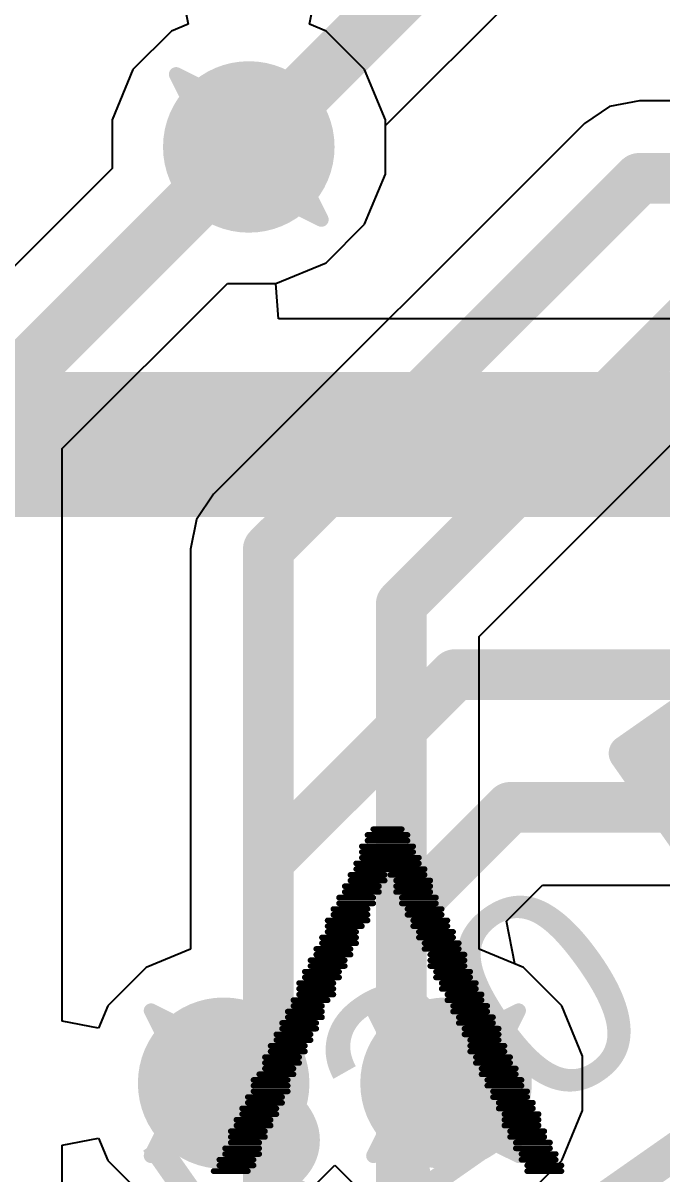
# Model space of a CAD drawing. Header units: inches. Extents: x -8 to 384, y -12 to 64.
# Drawn here: x 18.794 to 21.028, y -2.019 to 2.008 of the extents above; entities that cross this region are included whole.
import ezdxf

# ---------------------------------------------------------------- set-up
doc = ezdxf.new("R2010")
doc.units = ezdxf.units.IN
for name, color, linetype in [('Board_outline', 216, 'Continuous'), ('Bottom Layer', 5, 'Continuous'), ('Bottom Overlay', 54, 'Continuous'), ('Drill Drawing', 1, 'Continuous'), ('Mechanical 13', 56, 'Continuous'), ('Top Layer', 1, 'Continuous'), ('Top Overlay', 2, 'Continuous'), ('Top Paste', 8, 'Continuous'), ('Top Solder', 216, 'Continuous'), ('Via Holes', 16, 'Continuous')]:
    doc.layers.add(name, color=color, linetype=linetype)
doc.styles.add('Arial', font='', dxfattribs={"height": 0.2})
doc.styles.get('Arial').set_extended_font_data('Arial')

# ---------------------------------------------------------------- blocks, each defined once
blk = doc.blocks.new('R__0603_40')
at = {"layer": 'Top Layer'}
blk.add_hatch(color=1, dxfattribs=at).paths.add_polyline_path([(-0.381, 0.4445), (-0.381, -0.4445), (-1.143, -0.4445), (-1.143, 0.4445)])
at = {"layer": 'Top Paste'}
blk.add_hatch(color=8, dxfattribs=at).paths.add_polyline_path([(-0.381, 0.4445), (-0.381, -0.4445), (-1.143, -0.4445), (-1.143, 0.4445)])
at = {"layer": 'Top Solder'}
blk.add_hatch(color=216, dxfattribs=at).paths.add_polyline_path([(-0.2794, 0.5461), (-0.2794, -0.5461), (-1.2446, -0.5461), (-1.2446, 0.5461)])
at = {"layer": 'Top Overlay'}
for points in [[(-1.2192, 0.5334, 0.127, 0.127, 0), (-1.2192, -0.5334, 0.127, 0.127, 0)], [(-1.2192, 0.5334, 0.127, 0.127, 0), (1.2192, 0.5334, 0.127, 0.127, 0)]]:
    blk.add_lwpolyline(points, format="xyseb", dxfattribs=at)
blk.add_lwpolyline([(-1.251, 0.5334, 0.0635, 0.0635, 1), (-1.1874, 0.5334, 0.0635, 0.0635, 1)], format="xyseb", close=True, dxfattribs=at)
blk.add_lwpolyline([(-1.251, 0.5334, 0.0635, 0.0635, 1), (-1.1874, 0.5334, 0.0635, 0.0635, 1)], format="xyseb", close=True, dxfattribs=at)
blk = doc.blocks.new('2305018_2_70')
at = {"layer": 'Mechanical 13'}
blk.add_lwpolyline([(-4.925, 2.775, 0.127, 0.127, 0), (4.925, 2.775, 0.127, 0.127, 0)], format="xyseb", dxfattribs=at)
at = {"layer": 'Top Overlay'}
blk.add_lwpolyline([(-4.925, 2.775, 0.127, 0.127, 0), (4.925, 2.775, 0.127, 0.127, 0)], format="xyseb", dxfattribs=at)

msp = doc.modelspace()

# ---------------------------------------------------------------- hatches: boundary and pattern name
at = {"layer": 'Bottom Layer'}
h = msp.add_hatch(color=5, dxfattribs=at)
edge = h.paths.add_edge_path()
edge.add_arc((19.5834, 1.5748), 0.3, 0, 360)
h = msp.add_hatch(color=5, dxfattribs=at)
edge = h.paths.add_edge_path()
edge.add_arc((19.4955, -1.7018), 0.3, 0, 360)
h = msp.add_hatch(color=5, dxfattribs=at)
edge = h.paths.add_edge_path()
edge.add_arc((20.2733, -1.7018), 0.3, 0, 360)
at = {"layer": 'Top Layer'}
h = msp.add_hatch(color=1, dxfattribs=at)
edge = h.paths.add_edge_path()
edge.add_arc((19.5834, 1.5748), 0.3, 0, 360)
h = msp.add_hatch(color=1, dxfattribs=at)
edge = h.paths.add_edge_path()
edge.add_arc((19.4955, -1.7018), 0.3, 0, 360)
h = msp.add_hatch(color=1, dxfattribs=at)
edge = h.paths.add_edge_path()
edge.add_arc((20.2733, -1.7018), 0.3, 0, 360)
at = {"layer": 'Via Holes'}
h = msp.add_hatch(color=7, dxfattribs=at)
edge = h.paths.add_edge_path()
edge.add_arc((19.5834, 1.5748), 0.15, 0, 360)
h = msp.add_hatch(color=7, dxfattribs=at)
edge = h.paths.add_edge_path()
edge.add_arc((19.4955, -1.7018), 0.15, 0, 360)
h = msp.add_hatch(color=7, dxfattribs=at)
edge = h.paths.add_edge_path()
edge.add_arc((20.2733, -1.7018), 0.15, 0, 360)

# ---------------------------------------------------------------- linework, layer by layer
at = {"layer": 'Board_outline'}
msp.add_lwpolyline([(37.5368, 13.3604, 0.254, 0.254, 1), (-7.4632, 13.3604, 0.254, 0.254, 1)], format="xyseb", close=True, dxfattribs=at)
at = {"layer": 'Bottom Layer'}
for p, q in [((20.0612, 1.6497), (20.9278, 2.5164)), ((20.0612, 1.4798), (20.0612, 1.6497)), ((19.9885, 1.3041), (20.0612, 1.4798)), ((19.8541, 1.1697), (19.9885, 1.3041)), ((19.6784, 1.097), (19.8541, 1.1697)), ((19.6873, 0.9737), (19.6784, 1.097)), ((29.434, 0.9737), (19.6873, 0.9737)), ((20.4844, -1.1346), (20.6104, -1.0085)), ((20.6104, -1.0085), (22.7728, -1.0085)), ((20.5142, -1.2844), (20.4844, -1.1346)), ((20.5439, -1.2967), (20.5142, -1.2844)), ((20.6783, -1.4311), (20.5439, -1.2967)), ((20.7511, -1.6068), (20.6783, -1.4311)), ((20.7511, -1.7968), (20.7511, -1.6068)), ((20.6783, -1.9725), (20.7511, -1.7968)), ((20.5439, -2.1069), (20.6783, -1.9725))]:
    msp.add_line(p, q, dxfattribs=at)
for points in [[(19.5834, 1.5748, 0.2032, 0.2032, 0), (20.7264, 2.7178, 0.2032, 0.2032, 0)], [(18.1864, 0.5334, 0.508, 0.508, 0), (29.6164, 0.5334, 0.508, 0.508, 0)], [(19.652, -0.9251, 0.1778, 0.1778, 0), (20.3053, -0.2718, 0.1778, 0.1778, 0)], [(20.3053, -0.2718, 0.1778, 0.1778, 0), (23.0779, -0.2718, 0.1778, 0.1778, 0)], [(20.1168, -1.1176, 0.1778, 0.1778, 0), (20.4978, -0.7366, 0.1778, 0.1778, 0)], [(20.4978, -0.7366, 0.1778, 0.1778, 0), (22.8854, -0.7366, 0.1778, 0.1778, 0)], [(19.652, -1.5453, 0.1778, 0.1778, 0), (19.652, -0.9251, 0.1778, 0.1778, 0)], [(20.1168, -1.5453, 0.1778, 0.1778, 0), (20.1168, -1.1176, 0.1778, 0.1778, 0)], [(19.4955, -1.7018, 0.1778, 0.1778, 0), (19.652, -1.5453, 0.1778, 0.1778, 0)], [(20.1168, -1.5453, 0.1778, 0.1778, 0), (20.2733, -1.7018, 0.1778, 0.1778, 0)], [(19.4955, -1.7018, 0.1778, 0.1778, 0), (19.652, -1.8583, 0.1778, 0.1778, 0)], [(20.1168, -1.8583, 0.1778, 0.1778, 0), (20.2733, -1.7018, 0.1778, 0.1778, 0)], [(19.652, -2.159, 0.1778, 0.1778, 0), (19.652, -1.8583, 0.1778, 0.1778, 0)], [(20.1168, -2.3515, 0.1778, 0.1778, 0), (20.1168, -1.8583, 0.1778, 0.1778, 0)]]:
    msp.add_lwpolyline(points, format="xyseb", dxfattribs=at)
for points in [[(19.5326, 1.5748, 0.1016, 0.1016, 1), (19.6342, 1.5748, 0.1016, 0.1016, 1)], [(20.2608, -0.2718, 0.0889, 0.0889, 1), (20.3497, -0.2718, 0.0889, 0.0889, 1)], [(20.2608, -0.2718, 0.0889, 0.0889, 1), (20.3497, -0.2718, 0.0889, 0.0889, 1)], [(20.4534, -0.7366, 0.0889, 0.0889, 1), (20.5422, -0.7366, 0.0889, 0.0889, 1)], [(20.4534, -0.7366, 0.0889, 0.0889, 1), (20.5422, -0.7366, 0.0889, 0.0889, 1)], [(19.6075, -0.9251, 0.0889, 0.0889, 1), (19.6964, -0.9251, 0.0889, 0.0889, 1)], [(19.6075, -0.9251, 0.0889, 0.0889, 1), (19.6964, -0.9251, 0.0889, 0.0889, 1)], [(20.0724, -1.1176, 0.0889, 0.0889, 1), (20.1612, -1.1176, 0.0889, 0.0889, 1)], [(20.0724, -1.1176, 0.0889, 0.0889, 1), (20.1612, -1.1176, 0.0889, 0.0889, 1)], [(19.6075, -1.5453, 0.0889, 0.0889, 1), (19.6964, -1.5453, 0.0889, 0.0889, 1)], [(19.6075, -1.5453, 0.0889, 0.0889, 1), (19.6964, -1.5453, 0.0889, 0.0889, 1)], [(20.0724, -1.5453, 0.0889, 0.0889, 1), (20.1612, -1.5453, 0.0889, 0.0889, 1)], [(20.0724, -1.5453, 0.0889, 0.0889, 1), (20.1612, -1.5453, 0.0889, 0.0889, 1)], [(19.451, -1.7018, 0.0889, 0.0889, 1), (19.5399, -1.7018, 0.0889, 0.0889, 1)], [(19.451, -1.7018, 0.0889, 0.0889, 1), (19.5399, -1.7018, 0.0889, 0.0889, 1)], [(20.2288, -1.7018, 0.0889, 0.0889, 1), (20.3177, -1.7018, 0.0889, 0.0889, 1)], [(20.2288, -1.7018, 0.0889, 0.0889, 1), (20.3177, -1.7018, 0.0889, 0.0889, 1)], [(19.6075, -1.8583, 0.0889, 0.0889, 1), (19.6964, -1.8583, 0.0889, 0.0889, 1)], [(19.6075, -1.8583, 0.0889, 0.0889, 1), (19.6964, -1.8583, 0.0889, 0.0889, 1)], [(20.0724, -1.8583, 0.0889, 0.0889, 1), (20.1612, -1.8583, 0.0889, 0.0889, 1)], [(20.0724, -1.8583, 0.0889, 0.0889, 1), (20.1612, -1.8583, 0.0889, 0.0889, 1)]]:
    msp.add_lwpolyline(points, format="xyseb", close=True, dxfattribs=at)
at = {"layer": 'Bottom Overlay'}
for points in [[(20.0188, -0.813, 0.0199, 0.0199, 0), (20.1185, -0.813, 0.0199, 0.0199, 0)], [(19.9988, -0.833, 0.0199, 0.0199, 0), (20.1384, -0.833, 0.0199, 0.0199, 0)], [(19.9988, -0.8529, 0.0199, 0.0199, 0), (20.1384, -0.8529, 0.0199, 0.0199, 0)], [(19.9789, -0.8729, 0.0199, 0.0199, 0), (20.1583, -0.8729, 0.0199, 0.0199, 0)], [(19.9789, -0.8928, 0.0199, 0.0199, 0), (20.1583, -0.8928, 0.0199, 0.0199, 0)], [(19.9589, -0.9327, 0.0199, 0.0199, 0), (20.1783, -0.9327, 0.0199, 0.0199, 0)], [(19.9789, -0.9127, 0.0199, 0.0199, 0), (20.1783, -0.9127, 0.0199, 0.0199, 0)], [(19.939, -0.9726, 0.0199, 0.0199, 0), (20.0586, -0.9726, 0.0199, 0.0199, 0)], [(19.9589, -0.9526, 0.0199, 0.0199, 0), (20.1982, -0.9526, 0.0199, 0.0199, 0)], [(20.0786, -0.9726, 0.0199, 0.0199, 0), (20.1982, -0.9726, 0.0199, 0.0199, 0)], [(19.9191, -1.0124, 0.0199, 0.0199, 0), (20.0387, -1.0124, 0.0199, 0.0199, 0)], [(19.939, -0.9925, 0.0199, 0.0199, 0), (20.0586, -0.9925, 0.0199, 0.0199, 0)], [(20.0985, -0.9925, 0.0199, 0.0199, 0), (20.2182, -0.9925, 0.0199, 0.0199, 0)], [(20.0985, -1.0124, 0.0199, 0.0199, 0), (20.2182, -1.0124, 0.0199, 0.0199, 0)], [(19.8991, -1.0523, 0.0199, 0.0199, 0), (20.0188, -1.0523, 0.0199, 0.0199, 0)], [(19.9191, -1.0324, 0.0199, 0.0199, 0), (20.0387, -1.0324, 0.0199, 0.0199, 0)], [(20.0985, -1.0324, 0.0199, 0.0199, 0), (20.2182, -1.0324, 0.0199, 0.0199, 0)], [(20.1185, -1.0523, 0.0199, 0.0199, 0), (20.2381, -1.0523, 0.0199, 0.0199, 0)], [(19.8792, -1.0922, 0.0199, 0.0199, 0), (19.9988, -1.0922, 0.0199, 0.0199, 0)], [(19.8991, -1.0723, 0.0199, 0.0199, 0), (20.0188, -1.0723, 0.0199, 0.0199, 0)], [(20.1185, -1.0723, 0.0199, 0.0199, 0), (20.2381, -1.0723, 0.0199, 0.0199, 0)], [(20.1384, -1.0922, 0.0199, 0.0199, 0), (20.258, -1.0922, 0.0199, 0.0199, 0)], [(19.8592, -1.1321, 0.0199, 0.0199, 0), (19.9988, -1.1321, 0.0199, 0.0199, 0)], [(19.8792, -1.1121, 0.0199, 0.0199, 0), (19.9988, -1.1121, 0.0199, 0.0199, 0)], [(20.1384, -1.1121, 0.0199, 0.0199, 0), (20.258, -1.1121, 0.0199, 0.0199, 0)], [(20.1583, -1.1321, 0.0199, 0.0199, 0), (20.278, -1.1321, 0.0199, 0.0199, 0)], [(19.8592, -1.152, 0.0199, 0.0199, 0), (19.9789, -1.152, 0.0199, 0.0199, 0)], [(19.8592, -1.172, 0.0199, 0.0199, 0), (19.9589, -1.172, 0.0199, 0.0199, 0)], [(20.1583, -1.152, 0.0199, 0.0199, 0), (20.278, -1.152, 0.0199, 0.0199, 0)], [(20.1783, -1.172, 0.0199, 0.0199, 0), (20.2979, -1.172, 0.0199, 0.0199, 0)], [(19.8393, -1.1919, 0.0199, 0.0199, 0), (19.9589, -1.1919, 0.0199, 0.0199, 0)], [(19.8393, -1.2118, 0.0199, 0.0199, 0), (19.9589, -1.2118, 0.0199, 0.0199, 0)], [(20.1783, -1.1919, 0.0199, 0.0199, 0), (20.2979, -1.1919, 0.0199, 0.0199, 0)], [(20.1982, -1.2118, 0.0199, 0.0199, 0), (20.3179, -1.2118, 0.0199, 0.0199, 0)], [(19.8194, -1.2318, 0.0199, 0.0199, 0), (19.939, -1.2318, 0.0199, 0.0199, 0)], [(19.8194, -1.2517, 0.0199, 0.0199, 0), (19.939, -1.2517, 0.0199, 0.0199, 0)], [(20.1982, -1.2318, 0.0199, 0.0199, 0), (20.3179, -1.2318, 0.0199, 0.0199, 0)], [(20.2182, -1.2517, 0.0199, 0.0199, 0), (20.3378, -1.2517, 0.0199, 0.0199, 0)], [(19.7994, -1.2717, 0.0199, 0.0199, 0), (19.9191, -1.2717, 0.0199, 0.0199, 0)], [(19.7994, -1.2916, 0.0199, 0.0199, 0), (19.9191, -1.2916, 0.0199, 0.0199, 0)], [(20.2182, -1.2717, 0.0199, 0.0199, 0), (20.3378, -1.2717, 0.0199, 0.0199, 0)], [(20.2182, -1.2916, 0.0199, 0.0199, 0), (20.3378, -1.2916, 0.0199, 0.0199, 0)], [(19.7795, -1.3115, 0.0199, 0.0199, 0), (19.8991, -1.3115, 0.0199, 0.0199, 0)], [(19.7795, -1.3315, 0.0199, 0.0199, 0), (19.8991, -1.3315, 0.0199, 0.0199, 0)], [(20.2381, -1.3115, 0.0199, 0.0199, 0), (20.3577, -1.3115, 0.0199, 0.0199, 0)], [(20.2381, -1.3315, 0.0199, 0.0199, 0), (20.3577, -1.3315, 0.0199, 0.0199, 0)], [(19.7595, -1.3514, 0.0199, 0.0199, 0), (19.8792, -1.3514, 0.0199, 0.0199, 0)], [(19.7595, -1.3714, 0.0199, 0.0199, 0), (19.8792, -1.3714, 0.0199, 0.0199, 0)], [(20.258, -1.3514, 0.0199, 0.0199, 0), (20.3777, -1.3514, 0.0199, 0.0199, 0)], [(20.258, -1.3714, 0.0199, 0.0199, 0), (20.3777, -1.3714, 0.0199, 0.0199, 0)], [(19.7396, -1.4112, 0.0199, 0.0199, 0), (19.8592, -1.4112, 0.0199, 0.0199, 0)], [(19.7595, -1.3913, 0.0199, 0.0199, 0), (19.8792, -1.3913, 0.0199, 0.0199, 0)], [(20.278, -1.3913, 0.0199, 0.0199, 0), (20.3976, -1.3913, 0.0199, 0.0199, 0)], [(20.278, -1.4112, 0.0199, 0.0199, 0), (20.3976, -1.4112, 0.0199, 0.0199, 0)], [(19.7197, -1.4511, 0.0199, 0.0199, 0), (19.8393, -1.4511, 0.0199, 0.0199, 0)], [(19.7396, -1.4312, 0.0199, 0.0199, 0), (19.8393, -1.4312, 0.0199, 0.0199, 0)], [(20.2979, -1.4312, 0.0199, 0.0199, 0), (20.4176, -1.4312, 0.0199, 0.0199, 0)], [(20.2979, -1.4511, 0.0199, 0.0199, 0), (20.4176, -1.4511, 0.0199, 0.0199, 0)], [(19.6997, -1.491, 0.0199, 0.0199, 0), (19.8194, -1.491, 0.0199, 0.0199, 0)], [(19.7197, -1.4711, 0.0199, 0.0199, 0), (19.8393, -1.4711, 0.0199, 0.0199, 0)], [(20.3179, -1.4711, 0.0199, 0.0199, 0), (20.4375, -1.4711, 0.0199, 0.0199, 0)], [(20.3179, -1.491, 0.0199, 0.0199, 0), (20.4375, -1.491, 0.0199, 0.0199, 0)], [(19.6798, -1.5309, 0.0199, 0.0199, 0), (19.7994, -1.5309, 0.0199, 0.0199, 0)], [(19.6997, -1.5109, 0.0199, 0.0199, 0), (19.8194, -1.5109, 0.0199, 0.0199, 0)], [(20.3378, -1.5109, 0.0199, 0.0199, 0), (20.4574, -1.5109, 0.0199, 0.0199, 0)], [(20.3378, -1.5309, 0.0199, 0.0199, 0), (20.4574, -1.5309, 0.0199, 0.0199, 0)], [(19.6598, -1.5708, 0.0199, 0.0199, 0), (19.7795, -1.5708, 0.0199, 0.0199, 0)], [(19.6798, -1.5508, 0.0199, 0.0199, 0), (19.7994, -1.5508, 0.0199, 0.0199, 0)], [(20.3577, -1.5508, 0.0199, 0.0199, 0), (20.4574, -1.5508, 0.0199, 0.0199, 0)], [(20.3577, -1.5708, 0.0199, 0.0199, 0), (20.4774, -1.5708, 0.0199, 0.0199, 0)], [(19.6399, -1.6106, 0.0199, 0.0199, 0), (19.7595, -1.6106, 0.0199, 0.0199, 0)], [(19.6598, -1.5907, 0.0199, 0.0199, 0), (19.7795, -1.5907, 0.0199, 0.0199, 0)], [(20.3577, -1.5907, 0.0199, 0.0199, 0), (20.4774, -1.5907, 0.0199, 0.0199, 0)], [(20.3777, -1.6106, 0.0199, 0.0199, 0), (20.4973, -1.6106, 0.0199, 0.0199, 0)], [(19.6399, -1.6306, 0.0199, 0.0199, 0), (19.7595, -1.6306, 0.0199, 0.0199, 0)], [(19.6399, -1.6505, 0.0199, 0.0199, 0), (19.7396, -1.6505, 0.0199, 0.0199, 0)], [(20.3777, -1.6306, 0.0199, 0.0199, 0), (20.4973, -1.6306, 0.0199, 0.0199, 0)], [(20.3976, -1.6505, 0.0199, 0.0199, 0), (20.5173, -1.6505, 0.0199, 0.0199, 0)], [(19.6, -1.6904, 0.0199, 0.0199, 0), (19.7197, -1.6904, 0.0199, 0.0199, 0)], [(19.62, -1.6705, 0.0199, 0.0199, 0), (19.7396, -1.6705, 0.0199, 0.0199, 0)], [(20.3976, -1.6705, 0.0199, 0.0199, 0), (20.5173, -1.6705, 0.0199, 0.0199, 0)], [(20.4176, -1.6904, 0.0199, 0.0199, 0), (20.5372, -1.6904, 0.0199, 0.0199, 0)], [(19.6, -1.7103, 0.0199, 0.0199, 0), (19.7197, -1.7103, 0.0199, 0.0199, 0)], [(19.6, -1.7303, 0.0199, 0.0199, 0), (19.7197, -1.7303, 0.0199, 0.0199, 0)], [(20.4176, -1.7103, 0.0199, 0.0199, 0), (20.5372, -1.7103, 0.0199, 0.0199, 0)], [(20.4375, -1.7303, 0.0199, 0.0199, 0), (20.5571, -1.7303, 0.0199, 0.0199, 0)], [(19.5801, -1.7502, 0.0199, 0.0199, 0), (19.6997, -1.7502, 0.0199, 0.0199, 0)], [(19.5801, -1.7702, 0.0199, 0.0199, 0), (19.6997, -1.7702, 0.0199, 0.0199, 0)], [(20.4375, -1.7502, 0.0199, 0.0199, 0), (20.5571, -1.7502, 0.0199, 0.0199, 0)], [(20.4574, -1.7702, 0.0199, 0.0199, 0), (20.5771, -1.7702, 0.0199, 0.0199, 0)], [(19.5601, -1.7901, 0.0199, 0.0199, 0), (19.6798, -1.7901, 0.0199, 0.0199, 0)], [(19.5601, -1.81, 0.0199, 0.0199, 0), (19.6798, -1.81, 0.0199, 0.0199, 0)], [(20.4574, -1.7901, 0.0199, 0.0199, 0), (20.5771, -1.7901, 0.0199, 0.0199, 0)], [(20.4774, -1.81, 0.0199, 0.0199, 0), (20.597, -1.81, 0.0199, 0.0199, 0)], [(19.5402, -1.83, 0.0199, 0.0199, 0), (19.6598, -1.83, 0.0199, 0.0199, 0)], [(19.5402, -1.8499, 0.0199, 0.0199, 0), (19.6598, -1.8499, 0.0199, 0.0199, 0)], [(20.4774, -1.83, 0.0199, 0.0199, 0), (20.597, -1.83, 0.0199, 0.0199, 0)], [(20.4774, -1.8499, 0.0199, 0.0199, 0), (20.597, -1.8499, 0.0199, 0.0199, 0)], [(19.5202, -1.8699, 0.0199, 0.0199, 0), (19.6399, -1.8699, 0.0199, 0.0199, 0)], [(19.5202, -1.8898, 0.0199, 0.0199, 0), (19.6399, -1.8898, 0.0199, 0.0199, 0)], [(20.4973, -1.8699, 0.0199, 0.0199, 0), (20.617, -1.8699, 0.0199, 0.0199, 0)], [(20.4973, -1.8898, 0.0199, 0.0199, 0), (20.617, -1.8898, 0.0199, 0.0199, 0)], [(19.5003, -1.9297, 0.0199, 0.0199, 0), (19.62, -1.9297, 0.0199, 0.0199, 0)], [(19.5202, -1.9097, 0.0199, 0.0199, 0), (19.62, -1.9097, 0.0199, 0.0199, 0)], [(20.5173, -1.9097, 0.0199, 0.0199, 0), (20.6369, -1.9097, 0.0199, 0.0199, 0)], [(20.5173, -1.9297, 0.0199, 0.0199, 0), (20.6369, -1.9297, 0.0199, 0.0199, 0)], [(19.4804, -1.9696, 0.0199, 0.0199, 0), (19.6, -1.9696, 0.0199, 0.0199, 0)], [(19.5003, -1.9496, 0.0199, 0.0199, 0), (19.62, -1.9496, 0.0199, 0.0199, 0)], [(20.5372, -1.9496, 0.0199, 0.0199, 0), (20.6568, -1.9496, 0.0199, 0.0199, 0)], [(20.5372, -1.9696, 0.0199, 0.0199, 0), (20.6568, -1.9696, 0.0199, 0.0199, 0)], [(19.4604, -2.0094, 0.0199, 0.0199, 0), (19.5801, -2.0094, 0.0199, 0.0199, 0)], [(19.4804, -1.9895, 0.0199, 0.0199, 0), (19.6, -1.9895, 0.0199, 0.0199, 0)], [(20.5571, -1.9895, 0.0199, 0.0199, 0), (20.6768, -1.9895, 0.0199, 0.0199, 0)], [(20.5571, -2.0094, 0.0199, 0.0199, 0), (20.6768, -2.0094, 0.0199, 0.0199, 0)]]:
    msp.add_lwpolyline(points, format="xyseb", dxfattribs=at)
for points in [[(20.0138, -0.813, 0.00997, 0.00997, 1), (20.0237, -0.813, 0.00997, 0.00997, 1)], [(20.1135, -0.813, 0.00997, 0.00997, 1), (20.1234, -0.813, 0.00997, 0.00997, 1)], [(19.9938, -0.833, 0.00997, 0.00997, 1), (20.0038, -0.833, 0.00997, 0.00997, 1)], [(19.9938, -0.8529, 0.00997, 0.00997, 1), (20.0038, -0.8529, 0.00997, 0.00997, 1)], [(20.1334, -0.833, 0.00997, 0.00997, 1), (20.1434, -0.833, 0.00997, 0.00997, 1)], [(20.1334, -0.8529, 0.00997, 0.00997, 1), (20.1434, -0.8529, 0.00997, 0.00997, 1)], [(19.9739, -0.8729, 0.00997, 0.00997, 1), (19.9839, -0.8729, 0.00997, 0.00997, 1)], [(19.9739, -0.8928, 0.00997, 0.00997, 1), (19.9839, -0.8928, 0.00997, 0.00997, 1)], [(20.1534, -0.8729, 0.00997, 0.00997, 1), (20.1633, -0.8729, 0.00997, 0.00997, 1)], [(20.1534, -0.8928, 0.00997, 0.00997, 1), (20.1633, -0.8928, 0.00997, 0.00997, 1)], [(19.954, -0.9327, 0.00997, 0.00997, 1), (19.9639, -0.9327, 0.00997, 0.00997, 1)], [(19.9739, -0.9127, 0.00997, 0.00997, 1), (19.9839, -0.9127, 0.00997, 0.00997, 1)], [(20.1733, -0.9127, 0.00997, 0.00997, 1), (20.1833, -0.9127, 0.00997, 0.00997, 1)], [(20.1733, -0.9327, 0.00997, 0.00997, 1), (20.1833, -0.9327, 0.00997, 0.00997, 1)], [(19.934, -0.9726, 0.00997, 0.00997, 1), (19.944, -0.9726, 0.00997, 0.00997, 1)], [(19.954, -0.9526, 0.00997, 0.00997, 1), (19.9639, -0.9526, 0.00997, 0.00997, 1)], [(20.0537, -0.9726, 0.00997, 0.00997, 1), (20.0636, -0.9726, 0.00997, 0.00997, 1)], [(20.0736, -0.9726, 0.00997, 0.00997, 1), (20.0836, -0.9726, 0.00997, 0.00997, 1)], [(20.1932, -0.9526, 0.00997, 0.00997, 1), (20.2032, -0.9526, 0.00997, 0.00997, 1)], [(20.1932, -0.9726, 0.00997, 0.00997, 1), (20.2032, -0.9726, 0.00997, 0.00997, 1)], [(19.9141, -1.0124, 0.00997, 0.00997, 1), (19.924, -1.0124, 0.00997, 0.00997, 1)], [(19.934, -0.9925, 0.00997, 0.00997, 1), (19.944, -0.9925, 0.00997, 0.00997, 1)], [(20.0337, -1.0124, 0.00997, 0.00997, 1), (20.0437, -1.0124, 0.00997, 0.00997, 1)], [(20.0537, -0.9925, 0.00997, 0.00997, 1), (20.0636, -0.9925, 0.00997, 0.00997, 1)], [(20.0935, -0.9925, 0.00997, 0.00997, 1), (20.1035, -0.9925, 0.00997, 0.00997, 1)], [(20.0935, -1.0124, 0.00997, 0.00997, 1), (20.1035, -1.0124, 0.00997, 0.00997, 1)], [(20.2132, -0.9925, 0.00997, 0.00997, 1), (20.2231, -0.9925, 0.00997, 0.00997, 1)], [(20.2132, -1.0124, 0.00997, 0.00997, 1), (20.2231, -1.0124, 0.00997, 0.00997, 1)], [(19.8941, -1.0523, 0.00997, 0.00997, 1), (19.9041, -1.0523, 0.00997, 0.00997, 1)], [(19.9141, -1.0324, 0.00997, 0.00997, 1), (19.924, -1.0324, 0.00997, 0.00997, 1)], [(20.0138, -1.0523, 0.00997, 0.00997, 1), (20.0237, -1.0523, 0.00997, 0.00997, 1)], [(20.0337, -1.0324, 0.00997, 0.00997, 1), (20.0437, -1.0324, 0.00997, 0.00997, 1)], [(20.0935, -1.0324, 0.00997, 0.00997, 1), (20.1035, -1.0324, 0.00997, 0.00997, 1)], [(20.1135, -1.0523, 0.00997, 0.00997, 1), (20.1234, -1.0523, 0.00997, 0.00997, 1)], [(20.2132, -1.0324, 0.00997, 0.00997, 1), (20.2231, -1.0324, 0.00997, 0.00997, 1)], [(20.2331, -1.0523, 0.00997, 0.00997, 1), (20.2431, -1.0523, 0.00997, 0.00997, 1)], [(19.8742, -1.0922, 0.00997, 0.00997, 1), (19.8842, -1.0922, 0.00997, 0.00997, 1)], [(19.8941, -1.0723, 0.00997, 0.00997, 1), (19.9041, -1.0723, 0.00997, 0.00997, 1)], [(19.9938, -1.0922, 0.00997, 0.00997, 1), (20.0038, -1.0922, 0.00997, 0.00997, 1)], [(20.0138, -1.0723, 0.00997, 0.00997, 1), (20.0237, -1.0723, 0.00997, 0.00997, 1)], [(20.1135, -1.0723, 0.00997, 0.00997, 1), (20.1234, -1.0723, 0.00997, 0.00997, 1)], [(20.1334, -1.0922, 0.00997, 0.00997, 1), (20.1434, -1.0922, 0.00997, 0.00997, 1)], [(20.2331, -1.0723, 0.00997, 0.00997, 1), (20.2431, -1.0723, 0.00997, 0.00997, 1)], [(20.2531, -1.0922, 0.00997, 0.00997, 1), (20.263, -1.0922, 0.00997, 0.00997, 1)], [(19.8542, -1.1321, 0.00997, 0.00997, 1), (19.8642, -1.1321, 0.00997, 0.00997, 1)], [(19.8742, -1.1121, 0.00997, 0.00997, 1), (19.8842, -1.1121, 0.00997, 0.00997, 1)], [(19.9938, -1.1121, 0.00997, 0.00997, 1), (20.0038, -1.1121, 0.00997, 0.00997, 1)], [(19.9938, -1.1321, 0.00997, 0.00997, 1), (20.0038, -1.1321, 0.00997, 0.00997, 1)], [(20.1334, -1.1121, 0.00997, 0.00997, 1), (20.1434, -1.1121, 0.00997, 0.00997, 1)], [(20.1534, -1.1321, 0.00997, 0.00997, 1), (20.1633, -1.1321, 0.00997, 0.00997, 1)], [(20.2531, -1.1121, 0.00997, 0.00997, 1), (20.263, -1.1121, 0.00997, 0.00997, 1)], [(20.273, -1.1321, 0.00997, 0.00997, 1), (20.283, -1.1321, 0.00997, 0.00997, 1)], [(19.8542, -1.152, 0.00997, 0.00997, 1), (19.8642, -1.152, 0.00997, 0.00997, 1)], [(19.8542, -1.172, 0.00997, 0.00997, 1), (19.8642, -1.172, 0.00997, 0.00997, 1)], [(19.954, -1.172, 0.00997, 0.00997, 1), (19.9639, -1.172, 0.00997, 0.00997, 1)], [(19.9739, -1.152, 0.00997, 0.00997, 1), (19.9839, -1.152, 0.00997, 0.00997, 1)], [(20.1534, -1.152, 0.00997, 0.00997, 1), (20.1633, -1.152, 0.00997, 0.00997, 1)], [(20.1733, -1.172, 0.00997, 0.00997, 1), (20.1833, -1.172, 0.00997, 0.00997, 1)], [(20.273, -1.152, 0.00997, 0.00997, 1), (20.283, -1.152, 0.00997, 0.00997, 1)], [(20.2929, -1.172, 0.00997, 0.00997, 1), (20.3029, -1.172, 0.00997, 0.00997, 1)], [(19.8343, -1.1919, 0.00997, 0.00997, 1), (19.8443, -1.1919, 0.00997, 0.00997, 1)], [(19.8343, -1.2118, 0.00997, 0.00997, 1), (19.8443, -1.2118, 0.00997, 0.00997, 1)], [(19.954, -1.1919, 0.00997, 0.00997, 1), (19.9639, -1.1919, 0.00997, 0.00997, 1)], [(19.954, -1.2118, 0.00997, 0.00997, 1), (19.9639, -1.2118, 0.00997, 0.00997, 1)], [(20.1733, -1.1919, 0.00997, 0.00997, 1), (20.1833, -1.1919, 0.00997, 0.00997, 1)], [(20.1932, -1.2118, 0.00997, 0.00997, 1), (20.2032, -1.2118, 0.00997, 0.00997, 1)], [(20.2929, -1.1919, 0.00997, 0.00997, 1), (20.3029, -1.1919, 0.00997, 0.00997, 1)], [(20.3129, -1.2118, 0.00997, 0.00997, 1), (20.3228, -1.2118, 0.00997, 0.00997, 1)], [(19.8144, -1.2318, 0.00997, 0.00997, 1), (19.8243, -1.2318, 0.00997, 0.00997, 1)], [(19.8144, -1.2517, 0.00997, 0.00997, 1), (19.8243, -1.2517, 0.00997, 0.00997, 1)], [(19.934, -1.2318, 0.00997, 0.00997, 1), (19.944, -1.2318, 0.00997, 0.00997, 1)], [(19.934, -1.2517, 0.00997, 0.00997, 1), (19.944, -1.2517, 0.00997, 0.00997, 1)], [(20.1932, -1.2318, 0.00997, 0.00997, 1), (20.2032, -1.2318, 0.00997, 0.00997, 1)], [(20.2132, -1.2517, 0.00997, 0.00997, 1), (20.2231, -1.2517, 0.00997, 0.00997, 1)], [(20.3129, -1.2318, 0.00997, 0.00997, 1), (20.3228, -1.2318, 0.00997, 0.00997, 1)], [(20.3328, -1.2517, 0.00997, 0.00997, 1), (20.3428, -1.2517, 0.00997, 0.00997, 1)], [(19.7944, -1.2717, 0.00997, 0.00997, 1), (19.8044, -1.2717, 0.00997, 0.00997, 1)], [(19.7944, -1.2916, 0.00997, 0.00997, 1), (19.8044, -1.2916, 0.00997, 0.00997, 1)], [(19.9141, -1.2717, 0.00997, 0.00997, 1), (19.924, -1.2717, 0.00997, 0.00997, 1)], [(19.9141, -1.2916, 0.00997, 0.00997, 1), (19.924, -1.2916, 0.00997, 0.00997, 1)], [(20.2132, -1.2717, 0.00997, 0.00997, 1), (20.2231, -1.2717, 0.00997, 0.00997, 1)], [(20.2132, -1.2916, 0.00997, 0.00997, 1), (20.2231, -1.2916, 0.00997, 0.00997, 1)], [(20.3328, -1.2717, 0.00997, 0.00997, 1), (20.3428, -1.2717, 0.00997, 0.00997, 1)], [(20.3328, -1.2916, 0.00997, 0.00997, 1), (20.3428, -1.2916, 0.00997, 0.00997, 1)], [(19.7745, -1.3115, 0.00997, 0.00997, 1), (19.7845, -1.3115, 0.00997, 0.00997, 1)], [(19.7745, -1.3315, 0.00997, 0.00997, 1), (19.7845, -1.3315, 0.00997, 0.00997, 1)], [(19.8941, -1.3115, 0.00997, 0.00997, 1), (19.9041, -1.3115, 0.00997, 0.00997, 1)], [(19.8941, -1.3315, 0.00997, 0.00997, 1), (19.9041, -1.3315, 0.00997, 0.00997, 1)], [(20.2331, -1.3115, 0.00997, 0.00997, 1), (20.2431, -1.3115, 0.00997, 0.00997, 1)], [(20.2331, -1.3315, 0.00997, 0.00997, 1), (20.2431, -1.3315, 0.00997, 0.00997, 1)], [(20.3528, -1.3115, 0.00997, 0.00997, 1), (20.3627, -1.3115, 0.00997, 0.00997, 1)], [(20.3528, -1.3315, 0.00997, 0.00997, 1), (20.3627, -1.3315, 0.00997, 0.00997, 1)], [(19.7545, -1.3514, 0.00997, 0.00997, 1), (19.7645, -1.3514, 0.00997, 0.00997, 1)], [(19.7545, -1.3714, 0.00997, 0.00997, 1), (19.7645, -1.3714, 0.00997, 0.00997, 1)], [(19.8742, -1.3514, 0.00997, 0.00997, 1), (19.8842, -1.3514, 0.00997, 0.00997, 1)], [(19.8742, -1.3714, 0.00997, 0.00997, 1), (19.8842, -1.3714, 0.00997, 0.00997, 1)], [(20.2531, -1.3514, 0.00997, 0.00997, 1), (20.263, -1.3514, 0.00997, 0.00997, 1)], [(20.2531, -1.3714, 0.00997, 0.00997, 1), (20.263, -1.3714, 0.00997, 0.00997, 1)], [(20.3727, -1.3514, 0.00997, 0.00997, 1), (20.3827, -1.3514, 0.00997, 0.00997, 1)], [(20.3727, -1.3714, 0.00997, 0.00997, 1), (20.3827, -1.3714, 0.00997, 0.00997, 1)], [(19.7346, -1.4112, 0.00997, 0.00997, 1), (19.7446, -1.4112, 0.00997, 0.00997, 1)], [(19.7545, -1.3913, 0.00997, 0.00997, 1), (19.7645, -1.3913, 0.00997, 0.00997, 1)], [(19.8542, -1.4112, 0.00997, 0.00997, 1), (19.8642, -1.4112, 0.00997, 0.00997, 1)], [(19.8742, -1.3913, 0.00997, 0.00997, 1), (19.8842, -1.3913, 0.00997, 0.00997, 1)], [(20.273, -1.3913, 0.00997, 0.00997, 1), (20.283, -1.3913, 0.00997, 0.00997, 1)], [(20.273, -1.4112, 0.00997, 0.00997, 1), (20.283, -1.4112, 0.00997, 0.00997, 1)], [(20.3926, -1.3913, 0.00997, 0.00997, 1), (20.4026, -1.3913, 0.00997, 0.00997, 1)], [(20.3926, -1.4112, 0.00997, 0.00997, 1), (20.4026, -1.4112, 0.00997, 0.00997, 1)], [(19.7147, -1.4511, 0.00997, 0.00997, 1), (19.7246, -1.4511, 0.00997, 0.00997, 1)], [(19.7346, -1.4312, 0.00997, 0.00997, 1), (19.7446, -1.4312, 0.00997, 0.00997, 1)], [(19.8343, -1.4312, 0.00997, 0.00997, 1), (19.8443, -1.4312, 0.00997, 0.00997, 1)], [(19.8343, -1.4511, 0.00997, 0.00997, 1), (19.8443, -1.4511, 0.00997, 0.00997, 1)], [(20.2929, -1.4312, 0.00997, 0.00997, 1), (20.3029, -1.4312, 0.00997, 0.00997, 1)], [(20.2929, -1.4511, 0.00997, 0.00997, 1), (20.3029, -1.4511, 0.00997, 0.00997, 1)], [(20.4126, -1.4312, 0.00997, 0.00997, 1), (20.4225, -1.4312, 0.00997, 0.00997, 1)], [(20.4126, -1.4511, 0.00997, 0.00997, 1), (20.4225, -1.4511, 0.00997, 0.00997, 1)], [(19.6947, -1.491, 0.00997, 0.00997, 1), (19.7047, -1.491, 0.00997, 0.00997, 1)], [(19.7147, -1.4711, 0.00997, 0.00997, 1), (19.7246, -1.4711, 0.00997, 0.00997, 1)], [(19.8144, -1.491, 0.00997, 0.00997, 1), (19.8243, -1.491, 0.00997, 0.00997, 1)], [(19.8343, -1.4711, 0.00997, 0.00997, 1), (19.8443, -1.4711, 0.00997, 0.00997, 1)], [(20.3129, -1.4711, 0.00997, 0.00997, 1), (20.3228, -1.4711, 0.00997, 0.00997, 1)], [(20.3129, -1.491, 0.00997, 0.00997, 1), (20.3228, -1.491, 0.00997, 0.00997, 1)], [(20.4325, -1.4711, 0.00997, 0.00997, 1), (20.4425, -1.4711, 0.00997, 0.00997, 1)], [(20.4325, -1.491, 0.00997, 0.00997, 1), (20.4425, -1.491, 0.00997, 0.00997, 1)], [(19.6748, -1.5309, 0.00997, 0.00997, 1), (19.6848, -1.5309, 0.00997, 0.00997, 1)], [(19.6947, -1.5109, 0.00997, 0.00997, 1), (19.7047, -1.5109, 0.00997, 0.00997, 1)], [(19.7944, -1.5309, 0.00997, 0.00997, 1), (19.8044, -1.5309, 0.00997, 0.00997, 1)], [(19.8144, -1.5109, 0.00997, 0.00997, 1), (19.8243, -1.5109, 0.00997, 0.00997, 1)], [(20.3328, -1.5109, 0.00997, 0.00997, 1), (20.3428, -1.5109, 0.00997, 0.00997, 1)], [(20.3328, -1.5309, 0.00997, 0.00997, 1), (20.3428, -1.5309, 0.00997, 0.00997, 1)], [(20.4525, -1.5109, 0.00997, 0.00997, 1), (20.4624, -1.5109, 0.00997, 0.00997, 1)], [(20.4525, -1.5309, 0.00997, 0.00997, 1), (20.4624, -1.5309, 0.00997, 0.00997, 1)], [(19.6548, -1.5708, 0.00997, 0.00997, 1), (19.6648, -1.5708, 0.00997, 0.00997, 1)], [(19.6748, -1.5508, 0.00997, 0.00997, 1), (19.6848, -1.5508, 0.00997, 0.00997, 1)], [(19.7745, -1.5708, 0.00997, 0.00997, 1), (19.7845, -1.5708, 0.00997, 0.00997, 1)], [(19.7944, -1.5508, 0.00997, 0.00997, 1), (19.8044, -1.5508, 0.00997, 0.00997, 1)], [(20.3528, -1.5508, 0.00997, 0.00997, 1), (20.3627, -1.5508, 0.00997, 0.00997, 1)], [(20.3528, -1.5708, 0.00997, 0.00997, 1), (20.3627, -1.5708, 0.00997, 0.00997, 1)], [(20.4525, -1.5508, 0.00997, 0.00997, 1), (20.4624, -1.5508, 0.00997, 0.00997, 1)], [(20.4724, -1.5708, 0.00997, 0.00997, 1), (20.4824, -1.5708, 0.00997, 0.00997, 1)], [(19.6349, -1.6106, 0.00997, 0.00997, 1), (19.6449, -1.6106, 0.00997, 0.00997, 1)], [(19.6548, -1.5907, 0.00997, 0.00997, 1), (19.6648, -1.5907, 0.00997, 0.00997, 1)], [(19.7545, -1.6106, 0.00997, 0.00997, 1), (19.7645, -1.6106, 0.00997, 0.00997, 1)], [(19.7745, -1.5907, 0.00997, 0.00997, 1), (19.7845, -1.5907, 0.00997, 0.00997, 1)], [(20.3528, -1.5907, 0.00997, 0.00997, 1), (20.3627, -1.5907, 0.00997, 0.00997, 1)], [(20.3727, -1.6106, 0.00997, 0.00997, 1), (20.3827, -1.6106, 0.00997, 0.00997, 1)], [(20.4724, -1.5907, 0.00997, 0.00997, 1), (20.4824, -1.5907, 0.00997, 0.00997, 1)], [(20.4923, -1.6106, 0.00997, 0.00997, 1), (20.5023, -1.6106, 0.00997, 0.00997, 1)], [(19.6349, -1.6306, 0.00997, 0.00997, 1), (19.6449, -1.6306, 0.00997, 0.00997, 1)], [(19.6349, -1.6505, 0.00997, 0.00997, 1), (19.6449, -1.6505, 0.00997, 0.00997, 1)], [(19.7346, -1.6505, 0.00997, 0.00997, 1), (19.7446, -1.6505, 0.00997, 0.00997, 1)], [(19.7545, -1.6306, 0.00997, 0.00997, 1), (19.7645, -1.6306, 0.00997, 0.00997, 1)], [(20.3727, -1.6306, 0.00997, 0.00997, 1), (20.3827, -1.6306, 0.00997, 0.00997, 1)], [(20.3926, -1.6505, 0.00997, 0.00997, 1), (20.4026, -1.6505, 0.00997, 0.00997, 1)], [(20.4923, -1.6306, 0.00997, 0.00997, 1), (20.5023, -1.6306, 0.00997, 0.00997, 1)], [(20.5123, -1.6505, 0.00997, 0.00997, 1), (20.5222, -1.6505, 0.00997, 0.00997, 1)], [(19.595, -1.6904, 0.00997, 0.00997, 1), (19.605, -1.6904, 0.00997, 0.00997, 1)], [(19.615, -1.6705, 0.00997, 0.00997, 1), (19.6249, -1.6705, 0.00997, 0.00997, 1)], [(19.7147, -1.6904, 0.00997, 0.00997, 1), (19.7246, -1.6904, 0.00997, 0.00997, 1)], [(19.7346, -1.6705, 0.00997, 0.00997, 1), (19.7446, -1.6705, 0.00997, 0.00997, 1)], [(20.3926, -1.6705, 0.00997, 0.00997, 1), (20.4026, -1.6705, 0.00997, 0.00997, 1)], [(20.4126, -1.6904, 0.00997, 0.00997, 1), (20.4225, -1.6904, 0.00997, 0.00997, 1)], [(20.5123, -1.6705, 0.00997, 0.00997, 1), (20.5222, -1.6705, 0.00997, 0.00997, 1)], [(20.5322, -1.6904, 0.00997, 0.00997, 1), (20.5422, -1.6904, 0.00997, 0.00997, 1)], [(19.595, -1.7103, 0.00997, 0.00997, 1), (19.605, -1.7103, 0.00997, 0.00997, 1)], [(19.595, -1.7303, 0.00997, 0.00997, 1), (19.605, -1.7303, 0.00997, 0.00997, 1)], [(19.7147, -1.7103, 0.00997, 0.00997, 1), (19.7246, -1.7103, 0.00997, 0.00997, 1)], [(19.7147, -1.7303, 0.00997, 0.00997, 1), (19.7246, -1.7303, 0.00997, 0.00997, 1)], [(20.4126, -1.7103, 0.00997, 0.00997, 1), (20.4225, -1.7103, 0.00997, 0.00997, 1)], [(20.4325, -1.7303, 0.00997, 0.00997, 1), (20.4425, -1.7303, 0.00997, 0.00997, 1)], [(20.5322, -1.7103, 0.00997, 0.00997, 1), (20.5422, -1.7103, 0.00997, 0.00997, 1)], [(20.5522, -1.7303, 0.00997, 0.00997, 1), (20.5621, -1.7303, 0.00997, 0.00997, 1)], [(19.5751, -1.7502, 0.00997, 0.00997, 1), (19.5851, -1.7502, 0.00997, 0.00997, 1)], [(19.5751, -1.7702, 0.00997, 0.00997, 1), (19.5851, -1.7702, 0.00997, 0.00997, 1)], [(19.6947, -1.7502, 0.00997, 0.00997, 1), (19.7047, -1.7502, 0.00997, 0.00997, 1)], [(19.6947, -1.7702, 0.00997, 0.00997, 1), (19.7047, -1.7702, 0.00997, 0.00997, 1)], [(20.4325, -1.7502, 0.00997, 0.00997, 1), (20.4425, -1.7502, 0.00997, 0.00997, 1)], [(20.4525, -1.7702, 0.00997, 0.00997, 1), (20.4624, -1.7702, 0.00997, 0.00997, 1)], [(20.5522, -1.7502, 0.00997, 0.00997, 1), (20.5621, -1.7502, 0.00997, 0.00997, 1)], [(20.5721, -1.7702, 0.00997, 0.00997, 1), (20.5821, -1.7702, 0.00997, 0.00997, 1)], [(19.5551, -1.7901, 0.00997, 0.00997, 1), (19.5651, -1.7901, 0.00997, 0.00997, 1)], [(19.5551, -1.81, 0.00997, 0.00997, 1), (19.5651, -1.81, 0.00997, 0.00997, 1)], [(19.6748, -1.7901, 0.00997, 0.00997, 1), (19.6848, -1.7901, 0.00997, 0.00997, 1)], [(19.6748, -1.81, 0.00997, 0.00997, 1), (19.6848, -1.81, 0.00997, 0.00997, 1)], [(20.4525, -1.7901, 0.00997, 0.00997, 1), (20.4624, -1.7901, 0.00997, 0.00997, 1)], [(20.4724, -1.81, 0.00997, 0.00997, 1), (20.4824, -1.81, 0.00997, 0.00997, 1)], [(20.5721, -1.7901, 0.00997, 0.00997, 1), (20.5821, -1.7901, 0.00997, 0.00997, 1)], [(20.592, -1.81, 0.00997, 0.00997, 1), (20.602, -1.81, 0.00997, 0.00997, 1)], [(19.5352, -1.83, 0.00997, 0.00997, 1), (19.5452, -1.83, 0.00997, 0.00997, 1)], [(19.5352, -1.8499, 0.00997, 0.00997, 1), (19.5452, -1.8499, 0.00997, 0.00997, 1)], [(19.6548, -1.83, 0.00997, 0.00997, 1), (19.6648, -1.83, 0.00997, 0.00997, 1)], [(19.6548, -1.8499, 0.00997, 0.00997, 1), (19.6648, -1.8499, 0.00997, 0.00997, 1)], [(20.4724, -1.83, 0.00997, 0.00997, 1), (20.4824, -1.83, 0.00997, 0.00997, 1)], [(20.4724, -1.8499, 0.00997, 0.00997, 1), (20.4824, -1.8499, 0.00997, 0.00997, 1)], [(20.592, -1.83, 0.00997, 0.00997, 1), (20.602, -1.83, 0.00997, 0.00997, 1)], [(20.592, -1.8499, 0.00997, 0.00997, 1), (20.602, -1.8499, 0.00997, 0.00997, 1)], [(19.5153, -1.8699, 0.00997, 0.00997, 1), (19.5252, -1.8699, 0.00997, 0.00997, 1)], [(19.5153, -1.8898, 0.00997, 0.00997, 1), (19.5252, -1.8898, 0.00997, 0.00997, 1)], [(19.6349, -1.8699, 0.00997, 0.00997, 1), (19.6449, -1.8699, 0.00997, 0.00997, 1)], [(19.6349, -1.8898, 0.00997, 0.00997, 1), (19.6449, -1.8898, 0.00997, 0.00997, 1)], [(20.4923, -1.8699, 0.00997, 0.00997, 1), (20.5023, -1.8699, 0.00997, 0.00997, 1)], [(20.4923, -1.8898, 0.00997, 0.00997, 1), (20.5023, -1.8898, 0.00997, 0.00997, 1)], [(20.612, -1.8699, 0.00997, 0.00997, 1), (20.6219, -1.8699, 0.00997, 0.00997, 1)], [(20.612, -1.8898, 0.00997, 0.00997, 1), (20.6219, -1.8898, 0.00997, 0.00997, 1)], [(19.4953, -1.9297, 0.00997, 0.00997, 1), (19.5053, -1.9297, 0.00997, 0.00997, 1)], [(19.5153, -1.9097, 0.00997, 0.00997, 1), (19.5252, -1.9097, 0.00997, 0.00997, 1)], [(19.615, -1.9097, 0.00997, 0.00997, 1), (19.6249, -1.9097, 0.00997, 0.00997, 1)], [(19.615, -1.9297, 0.00997, 0.00997, 1), (19.6249, -1.9297, 0.00997, 0.00997, 1)], [(20.5123, -1.9097, 0.00997, 0.00997, 1), (20.5222, -1.9097, 0.00997, 0.00997, 1)], [(20.5123, -1.9297, 0.00997, 0.00997, 1), (20.5222, -1.9297, 0.00997, 0.00997, 1)], [(20.6319, -1.9097, 0.00997, 0.00997, 1), (20.6419, -1.9097, 0.00997, 0.00997, 1)], [(20.6319, -1.9297, 0.00997, 0.00997, 1), (20.6419, -1.9297, 0.00997, 0.00997, 1)], [(19.4754, -1.9696, 0.00997, 0.00997, 1), (19.4854, -1.9696, 0.00997, 0.00997, 1)], [(19.4953, -1.9496, 0.00997, 0.00997, 1), (19.5053, -1.9496, 0.00997, 0.00997, 1)], [(19.595, -1.9696, 0.00997, 0.00997, 1), (19.605, -1.9696, 0.00997, 0.00997, 1)], [(19.615, -1.9496, 0.00997, 0.00997, 1), (19.6249, -1.9496, 0.00997, 0.00997, 1)], [(20.5322, -1.9496, 0.00997, 0.00997, 1), (20.5422, -1.9496, 0.00997, 0.00997, 1)], [(20.5322, -1.9696, 0.00997, 0.00997, 1), (20.5422, -1.9696, 0.00997, 0.00997, 1)], [(20.6519, -1.9496, 0.00997, 0.00997, 1), (20.6618, -1.9496, 0.00997, 0.00997, 1)], [(20.6519, -1.9696, 0.00997, 0.00997, 1), (20.6618, -1.9696, 0.00997, 0.00997, 1)], [(19.4554, -2.0094, 0.00997, 0.00997, 1), (19.4654, -2.0094, 0.00997, 0.00997, 1)], [(19.4754, -1.9895, 0.00997, 0.00997, 1), (19.4854, -1.9895, 0.00997, 0.00997, 1)], [(19.5751, -2.0094, 0.00997, 0.00997, 1), (19.5851, -2.0094, 0.00997, 0.00997, 1)], [(19.595, -1.9895, 0.00997, 0.00997, 1), (19.605, -1.9895, 0.00997, 0.00997, 1)], [(20.5522, -1.9895, 0.00997, 0.00997, 1), (20.5621, -1.9895, 0.00997, 0.00997, 1)], [(20.5522, -2.0094, 0.00997, 0.00997, 1), (20.5621, -2.0094, 0.00997, 0.00997, 1)], [(20.6718, -1.9895, 0.00997, 0.00997, 1), (20.6818, -1.9895, 0.00997, 0.00997, 1)], [(20.6718, -2.0094, 0.00997, 0.00997, 1), (20.6818, -2.0094, 0.00997, 0.00997, 1)]]:
    msp.add_lwpolyline(points, format="xyseb", close=True, dxfattribs=at)
at = {"layer": 'Drill Drawing'}
for points in [[(19.3294, 1.8288, 0.0508, 0.0508, 0), (19.5834, 1.7018, 0.0508, 0.0508, 0)], [(19.3294, 1.8288, 0.0508, 0.0508, 0), (19.4564, 1.5748, 0.0508, 0.0508, 0)], [(19.5834, 1.7018, 0.0508, 0.0508, 0), (19.8374, 1.8288, 0.0508, 0.0508, 0)], [(19.7104, 1.5748, 0.0508, 0.0508, 0), (19.8374, 1.8288, 0.0508, 0.0508, 0)], [(19.3294, 1.3208, 0.0508, 0.0508, 0), (19.4564, 1.5748, 0.0508, 0.0508, 0)], [(19.7104, 1.5748, 0.0508, 0.0508, 0), (19.8374, 1.3208, 0.0508, 0.0508, 0)], [(19.3294, 1.3208, 0.0508, 0.0508, 0), (19.5834, 1.4478, 0.0508, 0.0508, 0)], [(19.5834, 1.4478, 0.0508, 0.0508, 0), (19.8374, 1.3208, 0.0508, 0.0508, 0)], [(19.2415, -1.4478, 0.0508, 0.0508, 0), (19.4955, -1.5748, 0.0508, 0.0508, 0)], [(19.2415, -1.4478, 0.0508, 0.0508, 0), (19.3685, -1.7018, 0.0508, 0.0508, 0)], [(19.4955, -1.5748, 0.0508, 0.0508, 0), (19.7495, -1.4478, 0.0508, 0.0508, 0)], [(19.6225, -1.7018, 0.0508, 0.0508, 0), (19.7495, -1.4478, 0.0508, 0.0508, 0)], [(20.0193, -1.4478, 0.0508, 0.0508, 0), (20.2733, -1.5748, 0.0508, 0.0508, 0)], [(20.0193, -1.4478, 0.0508, 0.0508, 0), (20.1463, -1.7018, 0.0508, 0.0508, 0)], [(20.2733, -1.5748, 0.0508, 0.0508, 0), (20.5273, -1.4478, 0.0508, 0.0508, 0)], [(20.4003, -1.7018, 0.0508, 0.0508, 0), (20.5273, -1.4478, 0.0508, 0.0508, 0)], [(19.2415, -1.9558, 0.0508, 0.0508, 0), (19.3685, -1.7018, 0.0508, 0.0508, 0)], [(19.6225, -1.7018, 0.0508, 0.0508, 0), (19.7495, -1.9558, 0.0508, 0.0508, 0)], [(20.0193, -1.9558, 0.0508, 0.0508, 0), (20.1463, -1.7018, 0.0508, 0.0508, 0)], [(20.4003, -1.7018, 0.0508, 0.0508, 0), (20.5273, -1.9558, 0.0508, 0.0508, 0)], [(19.2415, -1.9558, 0.0508, 0.0508, 0), (19.4955, -1.8288, 0.0508, 0.0508, 0)], [(19.4955, -1.8288, 0.0508, 0.0508, 0), (19.7495, -1.9558, 0.0508, 0.0508, 0)], [(20.0193, -1.9558, 0.0508, 0.0508, 0), (20.2733, -1.8288, 0.0508, 0.0508, 0)], [(20.2733, -1.8288, 0.0508, 0.0508, 0), (20.5273, -1.9558, 0.0508, 0.0508, 0)]]:
    msp.add_lwpolyline(points, format="xyseb", dxfattribs=at)
for points in [[(19.3167, 1.8288, 0.0254, 0.0254, 1), (19.3421, 1.8288, 0.0254, 0.0254, 1)], [(19.3167, 1.8288, 0.0254, 0.0254, 1), (19.3421, 1.8288, 0.0254, 0.0254, 1)], [(19.8247, 1.8288, 0.0254, 0.0254, 1), (19.8501, 1.8288, 0.0254, 0.0254, 1)], [(19.8247, 1.8288, 0.0254, 0.0254, 1), (19.8501, 1.8288, 0.0254, 0.0254, 1)], [(19.5707, 1.7018, 0.0254, 0.0254, 1), (19.5961, 1.7018, 0.0254, 0.0254, 1)], [(19.5707, 1.7018, 0.0254, 0.0254, 1), (19.5961, 1.7018, 0.0254, 0.0254, 1)], [(19.4437, 1.5748, 0.0254, 0.0254, 1), (19.4691, 1.5748, 0.0254, 0.0254, 1)], [(19.4437, 1.5748, 0.0254, 0.0254, 1), (19.4691, 1.5748, 0.0254, 0.0254, 1)], [(19.6977, 1.5748, 0.0254, 0.0254, 1), (19.7231, 1.5748, 0.0254, 0.0254, 1)], [(19.6977, 1.5748, 0.0254, 0.0254, 1), (19.7231, 1.5748, 0.0254, 0.0254, 1)], [(19.5707, 1.4478, 0.0254, 0.0254, 1), (19.5961, 1.4478, 0.0254, 0.0254, 1)], [(19.5707, 1.4478, 0.0254, 0.0254, 1), (19.5961, 1.4478, 0.0254, 0.0254, 1)], [(19.3167, 1.3208, 0.0254, 0.0254, 1), (19.3421, 1.3208, 0.0254, 0.0254, 1)], [(19.3167, 1.3208, 0.0254, 0.0254, 1), (19.3421, 1.3208, 0.0254, 0.0254, 1)], [(19.8247, 1.3208, 0.0254, 0.0254, 1), (19.8501, 1.3208, 0.0254, 0.0254, 1)], [(19.8247, 1.3208, 0.0254, 0.0254, 1), (19.8501, 1.3208, 0.0254, 0.0254, 1)], [(19.2288, -1.4478, 0.0254, 0.0254, 1), (19.2542, -1.4478, 0.0254, 0.0254, 1)], [(19.2288, -1.4478, 0.0254, 0.0254, 1), (19.2542, -1.4478, 0.0254, 0.0254, 1)], [(19.7368, -1.4478, 0.0254, 0.0254, 1), (19.7622, -1.4478, 0.0254, 0.0254, 1)], [(19.7368, -1.4478, 0.0254, 0.0254, 1), (19.7622, -1.4478, 0.0254, 0.0254, 1)], [(20.0066, -1.4478, 0.0254, 0.0254, 1), (20.032, -1.4478, 0.0254, 0.0254, 1)], [(20.0066, -1.4478, 0.0254, 0.0254, 1), (20.032, -1.4478, 0.0254, 0.0254, 1)], [(20.5146, -1.4478, 0.0254, 0.0254, 1), (20.54, -1.4478, 0.0254, 0.0254, 1)], [(20.5146, -1.4478, 0.0254, 0.0254, 1), (20.54, -1.4478, 0.0254, 0.0254, 1)], [(19.4828, -1.5748, 0.0254, 0.0254, 1), (19.5082, -1.5748, 0.0254, 0.0254, 1)], [(19.4828, -1.5748, 0.0254, 0.0254, 1), (19.5082, -1.5748, 0.0254, 0.0254, 1)], [(20.2606, -1.5748, 0.0254, 0.0254, 1), (20.286, -1.5748, 0.0254, 0.0254, 1)], [(20.2606, -1.5748, 0.0254, 0.0254, 1), (20.286, -1.5748, 0.0254, 0.0254, 1)], [(19.3558, -1.7018, 0.0254, 0.0254, 1), (19.3812, -1.7018, 0.0254, 0.0254, 1)], [(19.3558, -1.7018, 0.0254, 0.0254, 1), (19.3812, -1.7018, 0.0254, 0.0254, 1)], [(19.6098, -1.7018, 0.0254, 0.0254, 1), (19.6352, -1.7018, 0.0254, 0.0254, 1)], [(19.6098, -1.7018, 0.0254, 0.0254, 1), (19.6352, -1.7018, 0.0254, 0.0254, 1)], [(20.1336, -1.7018, 0.0254, 0.0254, 1), (20.159, -1.7018, 0.0254, 0.0254, 1)], [(20.1336, -1.7018, 0.0254, 0.0254, 1), (20.159, -1.7018, 0.0254, 0.0254, 1)], [(20.3876, -1.7018, 0.0254, 0.0254, 1), (20.413, -1.7018, 0.0254, 0.0254, 1)], [(20.3876, -1.7018, 0.0254, 0.0254, 1), (20.413, -1.7018, 0.0254, 0.0254, 1)], [(19.4828, -1.8288, 0.0254, 0.0254, 1), (19.5082, -1.8288, 0.0254, 0.0254, 1)], [(19.4828, -1.8288, 0.0254, 0.0254, 1), (19.5082, -1.8288, 0.0254, 0.0254, 1)], [(20.2606, -1.8288, 0.0254, 0.0254, 1), (20.286, -1.8288, 0.0254, 0.0254, 1)], [(20.2606, -1.8288, 0.0254, 0.0254, 1), (20.286, -1.8288, 0.0254, 0.0254, 1)], [(19.2288, -1.9558, 0.0254, 0.0254, 1), (19.2542, -1.9558, 0.0254, 0.0254, 1)], [(19.2288, -1.9558, 0.0254, 0.0254, 1), (19.2542, -1.9558, 0.0254, 0.0254, 1)], [(19.7368, -1.9558, 0.0254, 0.0254, 1), (19.7622, -1.9558, 0.0254, 0.0254, 1)], [(19.7368, -1.9558, 0.0254, 0.0254, 1), (19.7622, -1.9558, 0.0254, 0.0254, 1)], [(20.0066, -1.9558, 0.0254, 0.0254, 1), (20.032, -1.9558, 0.0254, 0.0254, 1)], [(20.0066, -1.9558, 0.0254, 0.0254, 1), (20.032, -1.9558, 0.0254, 0.0254, 1)], [(20.5146, -1.9558, 0.0254, 0.0254, 1), (20.54, -1.9558, 0.0254, 0.0254, 1)], [(20.5146, -1.9558, 0.0254, 0.0254, 1), (20.54, -1.9558, 0.0254, 0.0254, 1)]]:
    msp.add_lwpolyline(points, format="xyseb", close=True, dxfattribs=at)
at = {"layer": 'Top Layer'}
for p, q in [((19.3462, 2.1312), (19.3715, 2.0042)), ((19.7953, 2.0042), (19.8206, 2.1312)), ((19.3127, 1.9799), (19.1783, 1.8455)), ((19.3715, 2.0042), (19.3127, 1.9799)), ((19.8541, 1.9799), (19.7953, 2.0042)), ((19.9885, 1.8455), (19.8541, 1.9799)), ((19.1783, 1.8455), (19.1056, 1.6698)), ((20.0612, 1.6698), (19.9885, 1.8455)), ((20.9495, 1.7366), (20.8454, 1.7159)), ((23.2576, 1.7366), (20.9495, 1.7366)), ((20.8454, 1.7159), (20.7572, 1.6569)), ((19.1056, 1.6698), (19.1056, 1.4999)), ((20.7572, 1.6569), (19.4597, 0.3594)), ((20.0612, 1.4798), (20.0612, 1.6698)), ((19.1056, 1.4999), (18.4446, 0.8388)), ((19.9885, 1.3041), (20.0612, 1.4798)), ((19.8541, 1.1697), (19.9885, 1.3041)), ((19.6784, 1.097), (19.8541, 1.1697)), ((18.9309, 0.5194), (19.5085, 1.097)), ((19.5085, 1.097), (19.6784, 1.097)), ((20.3887, -0.138), (21.2547, 0.7279)), ((18.9309, -1.4845), (18.9309, 0.5194)), ((19.4597, 0.3594), (19.4008, 0.2712)), ((19.4008, 0.2712), (19.3801, 0.1671)), ((19.3801, 0.1671), (19.3801, -1.2324)), ((20.3887, -1.2324), (20.3887, -0.138)), ((19.3801, -1.2324), (19.2248, -1.2967)), ((20.5439, -1.2967), (20.3887, -1.2324)), ((19.2248, -1.2967), (19.0904, -1.4311)), ((20.6783, -1.4311), (20.5439, -1.2967)), ((19.0904, -1.4311), (19.0579, -1.5097)), ((20.7511, -1.6068), (20.6783, -1.4311)), ((19.0579, -1.5097), (18.9309, -1.4845)), ((20.7511, -1.7968), (20.7511, -1.6068)), ((20.6783, -1.9725), (20.7511, -1.7968)), ((18.9309, -1.9191), (19.0579, -1.8939)), ((18.9309, -3.5791), (18.9309, -1.9191)), ((19.0579, -1.8939), (19.0904, -1.9725)), ((19.0904, -1.9725), (19.2248, -2.1069)), ((20.5439, -2.1069), (20.6783, -1.9725)), ((19.7661, -2.1069), (19.8844, -1.9886)), ((19.8844, -1.9886), (20.0026, -2.1069))]:
    msp.add_line(p, q, dxfattribs=at)
for points in [[(18.646, 0.6374, 0.2032, 0.2032, 0), (19.5834, 1.5748, 0.2032, 0.2032, 0)], [(19.652, 0.1671, 0.1778, 0.1778, 0), (20.9495, 1.4647, 0.1778, 0.1778, 0)], [(20.9495, 1.4647, 0.1778, 0.1778, 0), (23.2576, 1.4647, 0.1778, 0.1778, 0)], [(20.1168, -0.0254, 0.1778, 0.1778, 0), (21.142, 0.9998, 0.1778, 0.1778, 0)], [(19.652, -1.5453, 0.1778, 0.1778, 0), (19.652, 0.1671, 0.1778, 0.1778, 0)], [(20.1168, -1.5453, 0.1778, 0.1778, 0), (20.1168, -0.0254, 0.1778, 0.1778, 0)], [(19.4955, -1.7018, 0.1778, 0.1778, 0), (19.652, -1.5453, 0.1778, 0.1778, 0)], [(20.1168, -1.5453, 0.1778, 0.1778, 0), (20.2733, -1.7018, 0.1778, 0.1778, 0)]]:
    msp.add_lwpolyline(points, format="xyseb", dxfattribs=at)
for points in [[(19.5326, 1.5748, 0.1016, 0.1016, 1), (19.6342, 1.5748, 0.1016, 0.1016, 1)], [(20.905, 1.4647, 0.0889, 0.0889, 1), (20.9939, 1.4647, 0.0889, 0.0889, 1)], [(20.905, 1.4647, 0.0889, 0.0889, 1), (20.9939, 1.4647, 0.0889, 0.0889, 1)], [(19.6075, 0.1671, 0.0889, 0.0889, 1), (19.6964, 0.1671, 0.0889, 0.0889, 1)], [(19.6075, 0.1671, 0.0889, 0.0889, 1), (19.6964, 0.1671, 0.0889, 0.0889, 1)], [(20.0724, -0.0254, 0.0889, 0.0889, 1), (20.1612, -0.0254, 0.0889, 0.0889, 1)], [(20.0724, -0.0254, 0.0889, 0.0889, 1), (20.1612, -0.0254, 0.0889, 0.0889, 1)], [(19.6075, -1.5453, 0.0889, 0.0889, 1), (19.6964, -1.5453, 0.0889, 0.0889, 1)], [(19.6075, -1.5453, 0.0889, 0.0889, 1), (19.6964, -1.5453, 0.0889, 0.0889, 1)], [(20.0724, -1.5453, 0.0889, 0.0889, 1), (20.1612, -1.5453, 0.0889, 0.0889, 1)], [(20.0724, -1.5453, 0.0889, 0.0889, 1), (20.1612, -1.5453, 0.0889, 0.0889, 1)], [(19.451, -1.7018, 0.0889, 0.0889, 1), (19.5399, -1.7018, 0.0889, 0.0889, 1)], [(20.2288, -1.7018, 0.0889, 0.0889, 1), (20.3177, -1.7018, 0.0889, 0.0889, 1)]]:
    msp.add_lwpolyline(points, format="xyseb", close=True, dxfattribs=at)

# ---------------------------------------------------------------- block references
at = {"rotation": 35}
for name, p in [('2305018_2_70', (25.9032, -1.9466)), ('R__0603_40', (22.2104, -0.2847))]:
    msp.add_blockref(name, p, dxfattribs=at)

# ---------------------------------------------------------------- texts
at = {"layer": 'Top Overlay', "style": 'Arial'}
msp.add_text('R20', height=0.7112, rotation=35, dxfattribs=at).set_placement((19.555, -2.5674))

doc.saveas('drawing.dxf')
